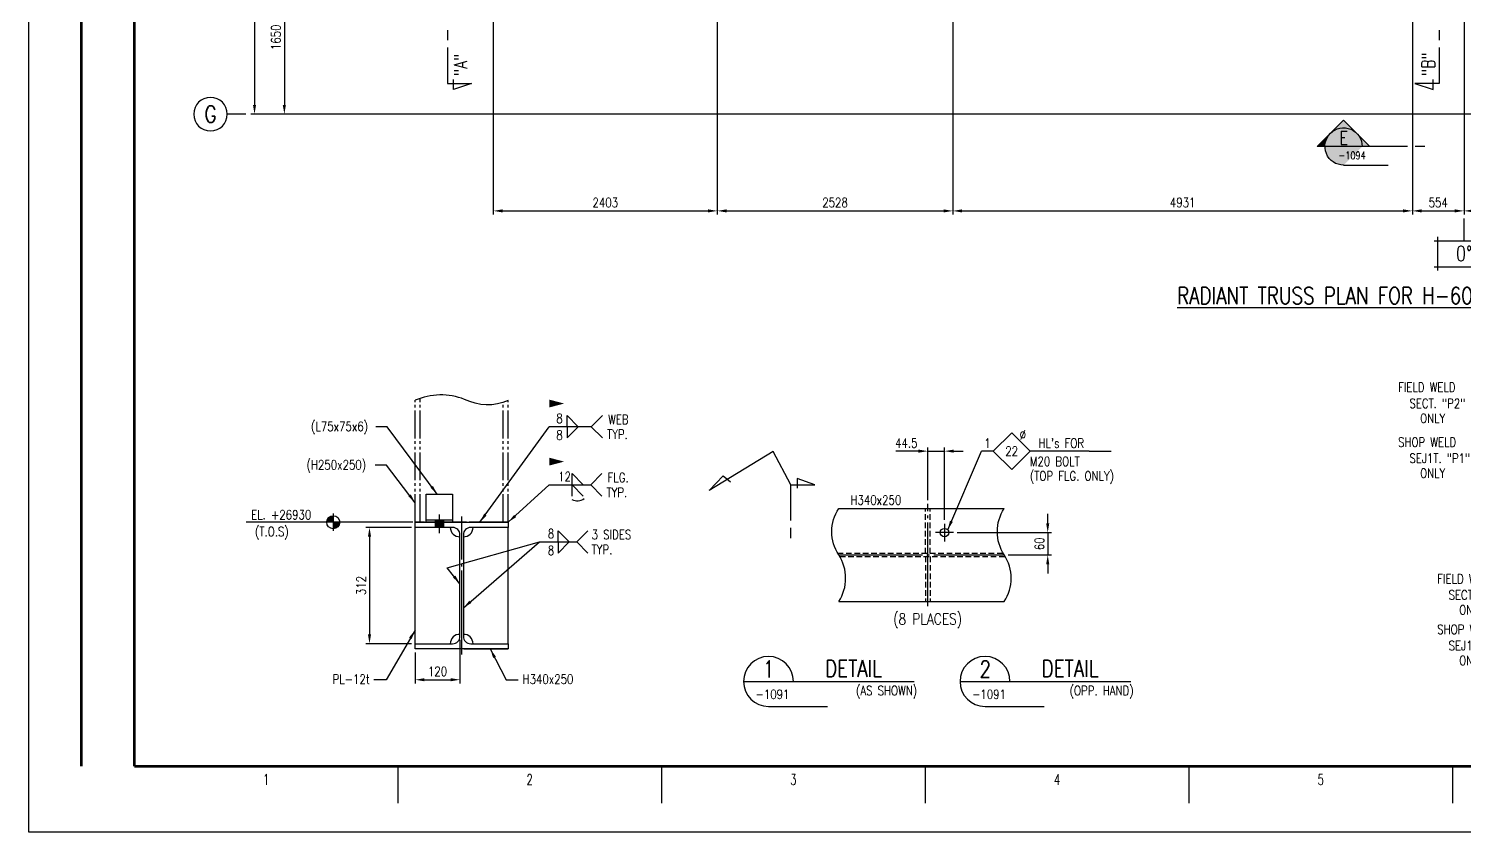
# Model space of a CAD drawing. Header units: millimetres. Extents: x 0 to 232280, y -26939 to 23794.
# Drawn here: x 91015 to 106419, y 0 to 8625 of the extents above; entities that cross this region are included whole.
import ezdxf
from ezdxf.enums import TextEntityAlignment as Align

# ---------------------------------------------------------------- set-up
doc = ezdxf.new("R2010")
doc.units = ezdxf.units.MM
doc.header["$LTSCALE"] = 30
for name, pattern in [('HIDDEN', [9.524999999999999, 6.35, -3.175]), ('JNK-CENTER', [34, 30, -1.5, 1, -1.5]), ('JNK-HIDDEN', [3, 2, -1]), ('JNK-PHANTOM', [15, 10, -1, 1, -1, 1, -1])]:
    doc.linetypes.add(name, pattern=pattern)
for name, color, linetype in [('CEN-R', 1, 'JNK-CENTER'), ('CON-C', 4, 'Continuous'), ('CON-G', 3, 'Continuous'), ('CON-W', 7, 'Continuous'), ('CON-Y', 2, 'Continuous'), ('Dim-W', 7, 'Continuous'), ('HID-Y', 2, 'JNK-HIDDEN'), ('PHA-M', 6, 'JNK-PHANTOM'), ('STL-OBJT', 7, 'Continuous'), ('TXT-C', 4, 'Continuous'), ('TXT-Y', 2, 'Continuous'), ('TXTN-G', 3, 'Continuous')]:
    doc.layers.add(name, color=color, linetype=linetype)
doc.styles.add('ROMANS', font='ROMANS.shx', dxfattribs={"width": 0.8})
doc.styles.add('SIMPLEX', font='simplex.shx', dxfattribs={"width": 0.8})
doc.dimstyles.new('DIM40', dxfattribs={"dimscale": 40, "dimtxt": 2.5, "dimasz": 2.5, "dimexe": 1, "dimexo": 1, "dimgap": 1, "dimtad": 1, "dimdec": 0, "dimdsep": 46, "dimtxsty": 'SIMPLEX', "dimcen": 0, "dimclrd": 7, "dimclre": 7, "dimclrt": 2, "dimadec": 1, "dimazin": 2, "dimtfac": 1, "dimtdec": 0, "dimtix": 1, "dimtmove": 2, "dimatfit": 2, "dimfxl": 1, "dimtolj": 1, "dimtzin": 0, "dimarcsym": 1})
doc.dimstyles.new('DIM40x4', dxfattribs={"dimscale": 40, "dimtxt": 2.5, "dimasz": 2.5, "dimexe": 1, "dimexo": 1, "dimgap": 1, "dimtad": 1, "dimdec": 1, "dimlfac": 0.25, "dimdsep": 46, "dimtxsty": 'SIMPLEX', "dimcen": 2.5, "dimclrd": 7, "dimclre": 7, "dimclrt": 2, "dimadec": 1, "dimazin": 2, "dimtfac": 1, "dimtdec": 1, "dimtmove": 2, "dimatfit": 3, "dimfxl": 1, "dimtfill": 1, "dimtolj": 1, "dimtzin": 0, "dimarcsym": 1})

# ---------------------------------------------------------------- blocks, each defined once
blk = doc.blocks.new('TITLE')
at = {"color": 7}
for p, q in [((0, 0), (0, 594.8536585365848)), ((99.02439024387672, 17.68292682926827), (99.02439024387672, 7.780487804878013)), ((169.7560975609531, 17.68292682926827), (169.7560975609531, 7.780487804878013)), ((240.4878048780283, 17.68292682926827), (240.4878048780283, 7.780487804878013)), ((311.2195121951047, 17.68292682926827), (311.2195121951047, 7.780487804878013)), ((381.9512195121808, 17.68292682926827), (381.9512195121808, 7.780487804878013)), ((841, 0), (0, 0))]:
    blk.add_line(p, q, dxfattribs=at)
at = {"color": 7, "const_width": 0.7073170731707307}
for points in [[(28.29268292683742, 17.68292682926827), (28.29268292683742, 577.5243902439012)], [(14.14634146340063, 577.1707317073162), (14.14634146340063, 17.68292682926827)], [(28.29268292683742, 17.68292682926827), (823.6707317073171, 17.68292682926827)]]:
    blk.add_lwpolyline(points, dxfattribs=at)
at = {"color": 7, "style": 'ROMANS', "width": 0.7}
for s, p in [('1', (63.65853658537549, 14.14634146341463)), ('2', (134.3902439024148, 14.14634146341463)), ('3', (205.1219512194903, 14.14634146341463)), ('4', (275.8536585365664, 14.14634146341463)), ('5', (346.5853658536425, 14.14634146341463))]:
    blk.add_text(s, height=2.829268292682921, dxfattribs=at).set_placement(p, align=Align.MIDDLE)
blk = doc.blocks.new('BOLTHOLE')
at = {"layer": 'CON-W'}
blk.add_line((25.69684446512193, 0), (9.89949493661161, 0), dxfattribs=at)
blk.add_lwpolyline([(0, 0), (4.949747468305802, 4.949747468305844), (9.89949493661161, 0), (4.949747468305802, -4.949747468305759)], close=True, dxfattribs=at)
at = {"layer": 'CON-Y', "style": 'SIMPLEX', "width": 0.8}
for s, p in [('%%C', (8.808557265427133, 3.123021600288936)), ("HL's FOR", (24.36912746646038, 0.9010126853475384))]:
    blk.add_text(s, height=2.5, dxfattribs=at).set_placement(p, align=Align.RIGHT)
blk.add_attdef('4', text='', height=2.5, dxfattribs=at).set_placement((-0.6922360073094751, 0.8662892812148044), align=Align.RIGHT)
blk.add_attdef('22', text='', height=2.5, dxfattribs=at).set_placement((4.949747468305802, 0), align=Align.MIDDLE_CENTER)
blk = doc.blocks.new('SECMARK4')
at = {"layer": 'CON-C'}
blk.add_line((0, 0), (-2.71666666666666, 0), dxfattribs=at)
blk.add_lwpolyline([(-4.666666666666639, 0), (-14.31666666666667, 0), (-14.31666666666667, -6.449999999999976), (-15.93333333333333, -1.663333333333346), (-13.3933333333333, -1.663333333333346)], dxfattribs=at)
at = {"layer": 'CON-C', "style": 'SIMPLEX', "width": 0.8}
blk.add_attdef('TAG', text='', height=3.5, dxfattribs=at).set_placement((-7.819999999999994, -4.860000000000058), align=Align.CENTER)
blk = doc.blocks.new('weld-sy6')
blk.add_lwpolyline([(0, -3.2), (0, 0), (3.2, -3.2)])
blk.add_arc((1.532354754999237, -1.190844756525721), 3.356052541206637, 242.2166606536714, 304.6400764640384)
blk = doc.blocks.new('FS-MARK')
h = blk.add_hatch(color=256)
edge = h.paths.add_edge_path()
edge.add_arc((0, 0), 1.75, 90, 180)
edge.add_line((-1.75, 0), (0, 0))
edge.add_line((0, 0), (0, 1.75))
h = blk.add_hatch(color=256)
edge = h.paths.add_edge_path()
edge.add_line((0, 0), (0, -1.75))
edge.add_arc((0, 0), 1.75, 270, 360)
edge.add_line((1.75, 0), (0, 0))
for p, q in [((2.333333333333333, 0), (-2.333333333333333, 0)), ((0, 2.333333333333333), (0, -2.333333333333333))]:
    blk.add_line(p, q)
blk.add_circle((0, 0), 1.75)
at = {"layer": 'CON-Y', "style": 'SIMPLEX', "width": 0.8}
blk.add_attdef('F.S.', (3.194782608695653, 0.9982608695652175), '', height=2.5, dxfattribs=at)
blk = doc.blocks.new('*D1503')
at = {"layer": 'DEFPOINTS', "color": 0, "transparency": 16777216}
for p in [(100936.2638911188, 3216.512883830599, -1.143165623570223e-08), (101482.8347642095, 2976.512883830268, -1.424273752231284e-08)]:
    blk.add_point(p, dxfattribs=at)
at = {"layer": 'Dim-W', "color": 7, "lineweight": -2, "transparency": 16777216}
for p, q in [((101949.0568069472, 3316.512883830599), (101949.0568069472, 3416.512883830599)), ((100976.2638911188, 3216.512883830599), (101989.0568069472, 3216.512883830599)), ((101949.0568069472, 3216.512883830599), (101949.0568069472, 2976.512883830268)), ((101522.8347642095, 2976.512883830268), (101989.0568069472, 2976.512883830268)), ((101949.0568069472, 2876.512883830268), (101949.0568069472, 2776.512883830268))]:
    blk.add_line(p, q, dxfattribs=at)
at = {"layer": 'Dim-W', "color": 7, "transparency": 16777216}
for points in [[(101932.3901402805, 3316.512883830599), (101965.7234736139, 3316.512883830599), (101949.0568069472, 3216.512883830599)], [(101932.3901402805, 2876.512883830268), (101965.7234736139, 2876.512883830268), (101949.0568069472, 2976.512883830268)]]:
    blk.add_solid(points, dxfattribs=at)
at = {"layer": 'Dim-W', "color": 2, "transparency": 16777216, "insert": (101859.0568069472, 3096.51288383045), "char_height": 100, "attachment_point": 5, "rotation": 90, "style": 'SIMPLEX', "bg_fill": 3, "box_fill_scale": 1.1, "bg_fill_color": 256, "bg_fill_true_color": 13158600, "bg_fill_transparency": 0}
blk.add_mtext('\\A1;60', dxfattribs=at)
at = {"layer": 'DEFPOINTS', "color": 0, "transparency": 16777216}
blk.add_point((101949.0568069472, 2976.512883830268), dxfattribs=at)
blk = doc.blocks.new('*D1504')
at = {"layer": 'DEFPOINTS', "color": 0, "transparency": 16777216}
for p in [(100840.2640245801, 4091.071844008444), (100662.2644707917, 3526.512883830774), (100840.2640245801, 3312.512750371161, -1.143165623570223e-08)]:
    blk.add_point(p, dxfattribs=at)
at = {"layer": 'Dim-W', "color": 7, "lineweight": -2, "transparency": 16777216}
for p, q in [((100562.2644707917, 4091.071844008444), (100462.2644707917, 4091.071844008444)), ((100662.2644707917, 3566.512883830774), (100662.2644707917, 4131.071844008444)), ((100662.2644707917, 4091.071844008444), (100840.2640245801, 4091.071844008444)), ((100840.2640245801, 3352.512750371161), (100840.2640245801, 4131.071844008444)), ((100940.2640245801, 4091.071844008444), (101040.2640245801, 4091.071844008444))]:
    blk.add_line(p, q, dxfattribs=at)
at = {"layer": 'Dim-W', "color": 7, "transparency": 16777216}
blk.add_solid([(100940.2640245801, 4107.738510675111), (100940.2640245801, 4074.405177341777), (100840.2640245801, 4091.071844008444)], dxfattribs=at)
at = {"layer": 'Dim-W', "color": 2, "transparency": 16777216, "insert": (100431.1269790844, 4177.454718153995), "char_height": 100, "attachment_point": 5, "style": 'SIMPLEX', "bg_fill": 3, "box_fill_scale": 1.1, "bg_fill_color": 256, "bg_fill_true_color": 13158600, "bg_fill_transparency": 0}
blk.add_mtext('\\A1;44.5', dxfattribs=at)
at = {"layer": 'Dim-W', "color": 7, "transparency": 16777216}
blk.add_solid([(100562.2644707917, 4107.738510675111), (100562.2644707917, 4074.405177341777), (100662.2644707917, 4091.071844008444)], dxfattribs=at)
blk = doc.blocks.new('*D1505')
at = {"layer": 'DEFPOINTS', "color": 0, "transparency": 16777216}
for p in [(95160.74978611972, 3272.237205478637), (94671.85156875312, 2024.237205478638), (95160.74978611972, 2024.237205478638)]:
    blk.add_point(p, dxfattribs=at)
at = {"layer": 'Dim-W', "color": 7, "lineweight": -2, "transparency": 16777216}
for p, q in [((95120.74978611972, 3272.237205478637), (94631.85156875312, 3272.237205478637)), ((94671.85156875312, 3172.237205478637), (94671.85156875312, 2124.237205478638)), ((95120.74978611972, 2024.237205478638), (94631.85156875312, 2024.237205478638))]:
    blk.add_line(p, q, dxfattribs=at)
at = {"layer": 'Dim-W', "color": 7, "transparency": 16777216}
for points in [[(94655.18490208645, 3172.237205478637), (94688.51823541979, 3172.237205478637), (94671.85156875312, 3272.237205478637)], [(94655.18490208645, 2124.237205478638), (94688.51823541979, 2124.237205478638), (94671.85156875312, 2024.237205478638)]]:
    blk.add_solid(points, dxfattribs=at)
at = {"layer": 'Dim-W', "color": 2, "transparency": 16777216, "insert": (94581.85156875312, 2648.237205478652), "char_height": 100, "attachment_point": 5, "rotation": 90, "style": 'SIMPLEX', "bg_fill": 3, "box_fill_scale": 1.1, "bg_fill_color": 256, "bg_fill_true_color": 13158600, "bg_fill_transparency": 0}
blk.add_mtext('\\A1;312', dxfattribs=at)
blk = doc.blocks.new('*D1506')
at = {"layer": 'DEFPOINTS', "color": 0, "transparency": 16777216}
for p in [(95642.74978611972, 2104.237205478637), (95160.74978611972, 1968.237205478638), (95642.74978611972, 1637.464046844956)]:
    blk.add_point(p, dxfattribs=at)
at = {"layer": 'Dim-W', "color": 7, "lineweight": -2, "transparency": 16777216}
for p, q in [((95642.74978611972, 2064.237205478637), (95642.74978611972, 1597.464046844956)), ((95160.74978611972, 1928.237205478638), (95160.74978611972, 1597.464046844956)), ((95260.74978611972, 1637.464046844956), (95542.74978611972, 1637.464046844956))]:
    blk.add_line(p, q, dxfattribs=at)
at = {"layer": 'Dim-W', "color": 7, "transparency": 16777216}
for points in [[(95260.74978611972, 1654.130713511623), (95260.74978611972, 1620.79738017829), (95160.74978611972, 1637.464046844956)], [(95542.74978611972, 1654.130713511623), (95542.74978611972, 1620.79738017829), (95642.74978611972, 1637.464046844956)]]:
    blk.add_solid(points, dxfattribs=at)
at = {"layer": 'Dim-W', "color": 2, "transparency": 16777216, "insert": (95401.74978611972, 1727.464046844956), "char_height": 100, "attachment_point": 5, "style": 'SIMPLEX', "bg_fill": 3, "box_fill_scale": 1.1, "bg_fill_color": 256, "bg_fill_true_color": 13158600, "bg_fill_transparency": 0}
blk.add_mtext('\\A1;120', dxfattribs=at)
blk = doc.blocks.new('A$C51EC6C90')
at = {"layer": 'CON-C'}
for p, q in [((-0.0002373231800447684, 236.4209911253092), (505.6731446064823, 859.4195057317665)), ((505.6731446064823, 859.4195057317665), (328.9052024003749, 733.3836210475492)), ((328.9052024003749, 733.3836210475492), (382.2216823945182, 645.1528610518817)), ((326.8273140130332, -5.847484317200724e-05), (-0.0002373231800447684, 236.4209911253092))]:
    blk.add_line(p, q, dxfattribs=at)
blk = doc.blocks.new('A$C38C01E59')
at = {"layer": 'PHA-M', "linetype": 'HIDDEN', "ltscale": 7}
for p, q in [((6.581057095900178e-05, -1.0075127647724e-06), (6.581103662028909e-05, 299.9999989934186)), ((6.581103662028909e-05, 299.9999989934186), (280.0000658109202, 299.9999989926037)), ((280.0000658112695, 299.9999989934186), (280.0000658108038, -1.0075127647724e-06)), ((6.581092020496726e-05, 23.99999899341856, 2.704667169329167e-09), (280.000065811153, 23.99999899341856, 2.704667169329167e-09)), ((280.0000658108038, -1.0075127647724e-06), (6.581057095900178e-05, -1.0075127647724e-06))]:
    blk.add_line(p, q, dxfattribs=at)
blk = doc.blocks.new('SECTITLE')
at = {"layer": 'CON-G'}
for p, q in [((-1.7, 0), (44.09999999999997, 0)), ((4.999999999999999, -6.7), (20.85999999999999, -6.7))]:
    blk.add_line(p, q, dxfattribs=at)
blk.add_arc((5, 0), 6.7, 0, 270, dxfattribs=at)
at = {"layer": 'CON-C', "style": 'SIMPLEX', "width": 0.8}
for tag, p in [('A', (5.060000000000002, 1.039999999999964)), ('ELEVATION', (27.83000000000001, 1.22))]:
    blk.add_attdef(tag, text='', height=4.5, dxfattribs=at).set_placement(p, align=Align.CENTER)
at = {"layer": 'CON-Y', "style": 'SIMPLEX', "width": 0.8}
blk.add_attdef('H0000-0000', (1.539999999999953, -4.720000000000033), '', height=2.5, dxfattribs=at)
blk.add_attdef('SCALE', text='', height=2.5, dxfattribs=at).set_placement((44.90000000000001, -3.72), align=Align.RIGHT)
blk = doc.blocks.new('*D1500')
at = {"layer": 'DEFPOINTS', "color": 0, "transparency": 16777216}
for p in [(95799.84602614606, 9357.904196634887), (93757.92447781574, 7707.90419663489), (106769.8460261437, 7707.904196634887)]:
    blk.add_point(p, dxfattribs=at)
at = {"layer": 'Dim-W', "color": 7, "linetype": 'ByBlock', "lineweight": -2, "transparency": 16777216}
for p, q in [((95759.84602614606, 9357.904196634887), (93717.92447781574, 9357.904196634889)), ((93757.92447781574, 9257.904196634889), (93757.92447781574, 7807.90419663489)), ((106729.8460261437, 7707.904196634887), (93717.92447781574, 7707.90419663489))]:
    blk.add_line(p, q, dxfattribs=at)
at = {"layer": 'Dim-W', "color": 7, "transparency": 16777216}
for points in [[(93741.25781114907, 9257.904196634889), (93774.59114448242, 9257.904196634889), (93757.92447781574, 9357.904196634889)], [(93741.25781114907, 7807.90419663489), (93774.59114448242, 7807.90419663489), (93757.92447781574, 7707.90419663489)]]:
    blk.add_solid(points, dxfattribs=at)
at = {"layer": 'Dim-W', "color": 2, "transparency": 16777216, "insert": (93667.92447781574, 8532.904196634905), "char_height": 100, "attachment_point": 5, "rotation": 90, "style": 'SIMPLEX'}
blk.add_mtext('\\A1;1650', dxfattribs=at)
blk = doc.blocks.new('*D1502')
at = {"layer": 'DEFPOINTS', "color": 0, "transparency": 16777216}
for p in [(106769.8460261437, 19209.90419663489), (93437.92447781574, 7707.90419663489), (106769.8460261437, 7707.904196634887)]:
    blk.add_point(p, dxfattribs=at)
at = {"layer": 'Dim-W', "color": 7, "linetype": 'ByBlock', "lineweight": -2, "transparency": 16777216}
for p, q in [((106729.8460261437, 19209.90419663489), (93397.92447781574, 19209.90419663489)), ((93437.92447781574, 19109.90419663489), (93437.92447781574, 7807.90419663489)), ((106729.8460261437, 7707.904196634887), (93397.92447781574, 7707.90419663489))]:
    blk.add_line(p, q, dxfattribs=at)
at = {"layer": 'Dim-W', "color": 7, "transparency": 16777216}
for points in [[(93421.25781114907, 19109.90419663489), (93454.59114448242, 19109.90419663489), (93437.92447781574, 19209.90419663489)], [(93421.25781114907, 7807.90419663489), (93454.59114448242, 7807.90419663489), (93437.92447781574, 7707.90419663489)]]:
    blk.add_solid(points, dxfattribs=at)
at = {"layer": 'Dim-W', "color": 2, "transparency": 16777216, "insert": (93347.92447781574, 13458.90419663489), "char_height": 100, "attachment_point": 5, "rotation": 90, "style": 'SIMPLEX'}
blk.add_mtext('\\A1;11502', dxfattribs=at)
blk = doc.blocks.new('col-line')
at = {"layer": 'CON-Y'}
blk.add_line((0, 3), (0, 8), dxfattribs=at)
blk.add_circle((0, 12.5), 4.5, dxfattribs=at)
at = {"layer": 'CON-C', "style": 'SIMPLEX', "width": 0.8}
blk.add_attdef('1', text='', height=4.5, dxfattribs=at).set_placement((0, 12.5), align=Align.MIDDLE_CENTER)
blk = doc.blocks.new('SECMARK1')
at = {"layer": 'CON-Y'}
h = blk.add_hatch(color=256, dxfattribs=at)
edge = h.paths.add_edge_path()
edge.add_line((14.75559885480128, 4.707345624410664e-14), (16.82666666666668, 1.689559442740931e-14))
edge.add_arc((21.82666666666668, 4.618527782440651e-14), 5, 135.0000000000001, 180.0000000000003, ccw=False)
edge.add_line((18.29113276073393, 3.535533905932776), (14.75559885480128, 4.707345624410664e-14))
edge = h.paths.add_edge_path()
edge.add_arc((21.82666666666668, 4.736951571734001e-14), 5, 270, 540.0000000000005)
h = blk.add_hatch(color=256, dxfattribs=at)
edge = h.paths.add_edge_path()
edge.add_line((21.82666666666668, 7.071067811865485), (18.29113276073393, 3.535533905932776))
edge.add_arc((21.82666666666668, 4.707345624410664e-14), 5.000000000000002, 44.99999999999977, 135.0000000000001, ccw=False)
edge.add_line((25.36220057259943, 3.535533905932773), (21.82666666666668, 7.071067811865485))
h = blk.add_hatch(color=256, dxfattribs=at)
edge = h.paths.add_edge_path()
edge.add_line((26.82666666666668, 4.332076805060308e-14), (28.89773447853207, 4.736951571734001e-14))
edge.add_line((28.89773447853207, 4.736951571734001e-14), (25.36220057259943, 3.535533905932773))
edge.add_arc((21.82666666666668, 4.951594689828198e-14), 5, -1.1368683772161603e-13, 44.999999999999716, ccw=False)
at = {"layer": 'CON-C'}
blk.add_line((0, 0), (2.633333333333307, 0), dxfattribs=at)
blk.add_lwpolyline([(4.666666666666639, 0), (28.89773447853207, 4.736951571734001e-14), (21.82666666666668, 7.071067811865485), (14.75559885480128, 4.736951571734001e-14)], dxfattribs=at)
at = {"layer": 'CON-Y'}
blk.add_line((21.82666666666668, -4.999999999999953), (9.823333333333341, -4.999999999999953), dxfattribs=at)
blk.add_arc((21.82666666666668, 4.736951571734001e-14), 5, 270, 180.0000000000004, dxfattribs=at)
at = {"layer": 'CON-C', "style": 'SIMPLEX', "width": 0.8}
blk.add_attdef('TAG', text='', height=3.5, dxfattribs=at).set_placement((21.80333333333334, 0.5800000000000568), align=Align.CENTER)
at = {"layer": 'CON-Y', "style": 'SIMPLEX', "width": 0.8}
blk.add_attdef('H0000-0000', text='', height=2, dxfattribs=at).set_placement((24.66333333333334, -3.379999999999943), align=Align.RIGHT)
blk = doc.blocks.new('*D1484')
at = {"layer": 'DEFPOINTS', "color": 0, "transparency": 16777216}
for p in [(98402.84602612423, 10207.90419663489), (95999.84602614603, 9357.904196634887), (98402.84602612423, 6669.760850794666)]:
    blk.add_point(p, dxfattribs=at)
at = {"layer": 'Dim-W', "color": 7, "linetype": 'ByBlock', "lineweight": -2, "transparency": 16777216}
for p, q in [((98402.84602612423, 10167.90419663489), (98402.84602612423, 6629.760850794666)), ((95999.84602614603, 9317.904196634887), (95999.84602614603, 6629.760850794666)), ((96099.84602614603, 6669.760850794666), (98302.84602612423, 6669.760850794666))]:
    blk.add_line(p, q, dxfattribs=at)
at = {"layer": 'Dim-W', "color": 7, "transparency": 16777216}
for points in [[(96099.84602614603, 6686.427517461333), (96099.84602614603, 6653.094184127999), (95999.84602614603, 6669.760850794666)], [(98302.84602612423, 6686.427517461333), (98302.84602612423, 6653.094184127999), (98402.84602612423, 6669.760850794666)]]:
    blk.add_solid(points, dxfattribs=at)
at = {"layer": 'Dim-W', "color": 2, "transparency": 16777216, "insert": (97201.34602613513, 6759.760850794666), "char_height": 100, "attachment_point": 5, "style": 'SIMPLEX'}
blk.add_mtext('\\A1;2403', dxfattribs=at)
blk = doc.blocks.new('*D1485')
at = {"layer": 'DEFPOINTS', "color": 0, "transparency": 16777216}
for p in [(100930.8460261461, 9157.904196634778), (98402.84602612423, 6669.760850794666), (100930.8460261461, 6669.760850794666)]:
    blk.add_point(p, dxfattribs=at)
at = {"layer": 'Dim-W', "color": 7, "linetype": 'ByBlock', "lineweight": -2, "transparency": 16777216}
for p, q in [((100930.8460261461, 9117.904196634778), (100930.8460261461, 6629.760850794666)), ((98502.84602612423, 6669.760850794666), (100830.8460261461, 6669.760850794666))]:
    blk.add_line(p, q, dxfattribs=at)
at = {"layer": 'Dim-W', "color": 7, "transparency": 16777216}
for points in [[(98502.84602612423, 6686.427517461333), (98502.84602612423, 6653.094184127999), (98402.84602612423, 6669.760850794666)], [(100830.8460261461, 6686.427517461333), (100830.8460261461, 6653.094184127999), (100930.8460261461, 6669.760850794666)]]:
    blk.add_solid(points, dxfattribs=at)
at = {"layer": 'Dim-W', "color": 2, "transparency": 16777216, "insert": (99666.84602613517, 6759.760850794666), "char_height": 100, "attachment_point": 5, "style": 'SIMPLEX'}
blk.add_mtext('\\A1;2528', dxfattribs=at)
blk = doc.blocks.new('NORTH-AG')
at = {"layer": 'CON-Y'}
for p, q in [((-6.999999999999996, 4.5), (-6.999999999999996, -4.5)), ((7.000000000000007, 4.500000000000002), (7, -4.5)), ((-8, 3.5), (8, 3.5)), ((-8, -3.499999999999999), (8, -3.5))]:
    blk.add_line(p, q, dxfattribs=at)
at = {"layer": 'CON-C', "style": 'SIMPLEX', "width": 0.8}
blk.add_attdef('0', text='', height=4, dxfattribs=at).set_placement((0, -2.06), align=Align.CENTER)
blk = doc.blocks.new('SECMARK2')
at = {"layer": 'CON-C'}
blk.add_line((0, 0), (-2.71666666666666, 0), dxfattribs=at)
blk.add_lwpolyline([(-4.666666666666639, 0), (-14.31666666666667, 0), (-14.31666666666667, 6.509999999999973), (-15.93333333333333, 1.643333333333345), (-13.2333333333333, 1.643333333333345)], dxfattribs=at)
at = {"layer": 'CON-C', "style": 'SIMPLEX', "width": 0.8}
blk.add_attdef('TAG', (-12.98, 1.180000000000057), '', height=3.5, dxfattribs=at)
blk = doc.blocks.new('*D1455')
at = {"layer": 'DEFPOINTS', "color": 0, "transparency": 16777216}
for p in [(105861.8460261462, 9357.904196634887), (100930.8460261461, 6669.760850794666), (105861.8460261462, 6669.760850794666)]:
    blk.add_point(p, dxfattribs=at)
at = {"layer": 'Dim-W', "color": 7, "linetype": 'ByBlock', "lineweight": -2, "transparency": 16777216}
for p, q in [((105861.8460261462, 9317.904196634887), (105861.8460261462, 6629.760850794666)), ((101030.8460261461, 6669.760850794666), (105761.8460261462, 6669.760850794666))]:
    blk.add_line(p, q, dxfattribs=at)
at = {"layer": 'Dim-W', "color": 7, "transparency": 16777216}
for points in [[(101030.8460261461, 6686.427517461333), (101030.8460261461, 6653.094184127999), (100930.8460261461, 6669.760850794666)], [(105761.8460261462, 6686.427517461333), (105761.8460261462, 6653.094184127999), (105861.8460261462, 6669.760850794666)]]:
    blk.add_solid(points, dxfattribs=at)
at = {"layer": 'Dim-W', "color": 2, "transparency": 16777216, "insert": (103396.3460261461, 6759.760850794666), "char_height": 100, "attachment_point": 5, "style": 'SIMPLEX'}
blk.add_mtext('\\A1;4931', dxfattribs=at)
blk = doc.blocks.new('*D1456')
at = {"layer": 'DEFPOINTS', "color": 0, "transparency": 16777216}
for p in [(106415.8460261462, 9932.904196634887), (105861.8460261462, 6669.760850794666), (106415.8460261462, 6669.760850794666)]:
    blk.add_point(p, dxfattribs=at)
at = {"layer": 'Dim-W', "color": 7, "linetype": 'ByBlock', "lineweight": -2, "transparency": 16777216}
for p, q in [((106415.8460261462, 9892.904196634887), (106415.8460261462, 6629.760850794666)), ((105961.8460261462, 6669.760850794666), (106315.8460261462, 6669.760850794666))]:
    blk.add_line(p, q, dxfattribs=at)
at = {"layer": 'Dim-W', "color": 7, "transparency": 16777216}
for points in [[(105961.8460261462, 6686.427517461333), (105961.8460261462, 6653.094184127999), (105861.8460261462, 6669.760850794666)], [(106315.8460261462, 6686.427517461333), (106315.8460261462, 6653.094184127999), (106415.8460261462, 6669.760850794666)]]:
    blk.add_solid(points, dxfattribs=at)
at = {"layer": 'Dim-W', "color": 2, "transparency": 16777216, "insert": (106138.8460261462, 6759.760850794666), "char_height": 100, "attachment_point": 5, "style": 'SIMPLEX'}
blk.add_mtext('\\A1;554', dxfattribs=at)
blk = doc.blocks.new('*D1457')
at = {"layer": 'DEFPOINTS', "color": 0, "transparency": 16777216}
for p in [(106415.8460261462, 9932.904196634887), (106415.8460261462, 6669.760850794666), (106969.8460261462, 6669.760850794666)]:
    blk.add_point(p, dxfattribs=at)
at = {"layer": 'Dim-W', "color": 7, "linetype": 'ByBlock', "lineweight": -2, "transparency": 16777216}
for p, q in [((106415.8460261462, 9892.904196634887), (106415.8460261462, 6629.760850794666)), ((106869.8460261462, 6669.760850794666), (106515.8460261462, 6669.760850794666))]:
    blk.add_line(p, q, dxfattribs=at)
at = {"layer": 'Dim-W', "color": 7, "transparency": 16777216}
for points in [[(106515.8460261462, 6686.427517461333), (106515.8460261462, 6653.094184127999), (106415.8460261462, 6669.760850794666)], [(106869.8460261462, 6686.427517461333), (106869.8460261462, 6653.094184127999), (106969.8460261462, 6669.760850794666)]]:
    blk.add_solid(points, dxfattribs=at)
at = {"layer": 'Dim-W', "color": 2, "transparency": 16777216, "insert": (106692.8460261462, 6759.760850794666), "char_height": 100, "attachment_point": 5, "style": 'SIMPLEX'}
blk.add_mtext('\\A1;554', dxfattribs=at)

msp = doc.modelspace()

# ---------------------------------------------------------------- hatches: boundary and pattern name
at = {"layer": 'Dim-W'}
h = msp.add_hatch(color=256, dxfattribs=at)
h.paths.add_polyline_path([(95374.74978611995, 3328.237205478637), (95374.74978611995, 3352.237205479572), (95420.74978611995, 3352.237205479572), (95420.74978611995, 3328.237205478637)])
h.paths.add_polyline_path([(95420.74978611995, 3328.237205478637), (95420.74978611995, 3352.237205479572), (95466.74978611995, 3352.237205479572), (95466.74978611995, 3328.237205478637)])
h.paths.add_polyline_path([(95420.74978611995, 3272.237205478637), (95374.74978611995, 3272.237205478637), (95374.74978611995, 3328.237205478637), (95420.74978611995, 3328.237205478637)])
h.paths.add_polyline_path([(95466.74978611995, 3272.237205478637), (95420.74978611995, 3272.237205478637), (95420.74978611995, 3328.237205478637), (95466.74978611995, 3328.237205478637)])

# ---------------------------------------------------------------- linework, layer by layer
for p, q in [((95135.28191926776, 3328.237205478637), (93350.02998144287, 3328.237205478637)), ((96694.92991234724, 3116.27615393383), (96694.92991234724, 3236.27615393383)), ((96694.92991234724, 3236.27615393383), (96814.92991234724, 3116.27615393383)), ((96694.92991234724, 3116.27615393383), (96694.92991234724, 2996.27615393383)), ((96694.92991234724, 2996.27615393383), (96814.92991234724, 3116.27615393383))]:
    msp.add_line(p, q)
for points in [[(96791.90721897782, 4352.860217766205), (96791.90721897782, 4472.860217766205), (96911.90721897782, 4352.860217766205)], [(96791.90721897782, 4352.860217766205), (96791.90721897782, 4232.860217766205), (96911.90721897782, 4352.860217766205)], [(96845.55414791357, 3729.446142034265), (96845.55414791357, 3849.446142034265), (96965.55414791357, 3729.446142034265)]]:
    msp.add_lwpolyline(points)
at = {"layer": 'CEN-R'}
for p, q in [((95420.74978611995, 3412.237205479572, 2.81108128661531e-09), (95420.74978611995, 3212.237205478641)), ((100662.2644707917, 2426.51288383077), (100662.2644707917, 3526.512883830774)), ((95660.74978611972, 1908.237205478638), (95660.74978611972, 3388.237205478637)), ((100840.2640245801, 3312.512750371161, -1.143165623570223e-08), (100840.2640245795, 3120.513017293057, -1.143165623570223e-08)), ((100936.2638911188, 3216.512883830599, -1.143165623570223e-08), (100744.2641580407, 3216.512883830985, -1.143165623570223e-08)), ((99706.25258116926, 2976.51288383077, -1.424273752231284e-08), (101482.8347642099, 2976.51288383077, -1.424273752231284e-08))]:
    msp.add_line(p, q, dxfattribs=at)
at = {"layer": 'CON-C'}
msp.add_line((99002.48337389794, 4086.610186190685), (99002.48337389794, 4086.610186190685), dxfattribs=at)
at = {"layer": 'CON-G'}
for p, q in [((99706.25258116926, 3476.51288383077, -1.424273752231284e-08), (101482.8347642099, 3476.512883830777, -1.424273752231284e-08)), ((95160.74978611972, 2024.237205478638), (95160.74978611972, 3272.237205478637)), ((96160.74978611972, 2024.237205478638), (96160.74978611972, 3272.237205478637)), ((99706.25258116926, 2476.51288383077, -1.424273752231284e-08), (101482.8347642099, 2476.51288383077, -1.424273752231284e-08)), ((95682.74978611972, 1968.237205478638), (96160.74978611972, 1968.237205478638))]:
    msp.add_line(p, q, dxfattribs=at)
at = {"layer": 'CON-G', "ltscale": 0.5}
msp.add_line((96040.74978611984, 3328.237205478641), (95760.7497861196, 3328.237205478641), dxfattribs=at)
at = {"layer": 'CON-G'}
msp.add_lwpolyline([(95160.74978611972, 1968.237205478638), (95160.74978611972, 2024.237205478638), (95562.74978611972, 2024.237205478638, 0.414213562373095), (95642.74978611972, 2104.237205478637), (95642.74978611972, 3192.237205478637, 0.414213562373095), (95562.74978611972, 3272.237205478637), (95160.74978611972, 3272.237205478637), (95160.74978611972, 3328.237205478637), (96160.74978611972, 3328.237205478637), (96160.74978611972, 3272.237205478637), (95758.74978611972, 3272.237205478637, 0.414213562373095), (95678.74978611972, 3192.237205478637), (95678.74978611972, 2104.237205478637, 0.4142135623730949), (95758.74978611972, 2024.237205478638), (96160.74978611972, 2024.237205478638), (96160.74978611972, 1968.237205478638)], format="xyb", close=True, dxfattribs=at)
msp.add_circle((100840.2640245798, 3216.512883832109, -1.143165623570223e-08), 45.99986653905388, dxfattribs=at)
for centre, start, end in [((95638.74978611972, 3272.237205478637), 180, 272.292442778092), ((95682.74978611972, 3272.237205478637), 267.7075572235768, 0), ((95638.74978611972, 2024.237205478638), 87.70755722190798, 180), ((95682.74978611972, 2024.237205478638), 0, 92.29244277642317)]:
    msp.add_arc(centre, 100, start, end, dxfattribs=at)
at = {"layer": 'CON-W'}
for p, q in [((106415.8460261462, 6349.760850794666), (106415.8460261462, 6589.760850794666)), ((97051.43056067092, 4352.860217766205), (96600.59638274625, 4352.860217766205)), ((101364.3693737392, 4091.071844008444), (101238.3909576441, 4091.071844008444)), ((96600.59638274625, 3729.446142034265), (97045.55414791357, 3729.446142034265)), ((97014.92991234724, 3236.27615393383), (96894.92991234724, 3116.27615393383)), ((96494.92991234724, 3116.27615393383), (96894.92991234724, 3116.27615393383)), ((96894.92991234724, 3116.27615393383), (97014.92991234724, 2996.27615393383))]:
    msp.add_line(p, q, dxfattribs=at)
for points in [[(97171.43056067092, 4472.860217766205), (97051.43056067092, 4352.860217766205), (97171.43056067092, 4232.860217766205)], [(97165.55414791357, 3849.446142034265), (97045.55414791357, 3729.446142034265), (97165.55414791357, 3609.446142034265)]]:
    msp.add_lwpolyline(points, dxfattribs=at)
at = {"layer": 'CON-Y'}
for p, q in [((95374.74978611995, 3352.237205479572, 2.704667169329167e-09), (95374.74978611995, 3272.237205478641)), ((95466.74978611995, 3352.237205479572, 2.704667169329167e-09), (95466.74978611995, 3272.237205478641))]:
    msp.add_line(p, q, dxfattribs=at)
at = {"layer": 'Dim-W'}
msp.add_line((102392.2431523441, 4091.071844008444), (102628.8670531105, 4091.071844008444), dxfattribs=at)
at = {"layer": 'HID-Y'}
for p, q in [((100638.2644707917, 2994.512883830799), (100638.2644707917, 3476.512883830799)), ((100686.2644707917, 2994.512883830799), (100686.2644707917, 3476.512883830799)), ((99695.08676103388, 2994.51288383077, -1.424273752231284e-08), (101471.6689440746, 2994.51288383077, -1.424273752231284e-08)), ((99717.4184013032, 2958.51288383077, -1.424273752231284e-08), (101494.0005843439, 2958.51288383077, -1.424273752231284e-08)), ((100638.2644707917, 2958.512883830799), (100638.2644707917, 2476.512883830799)), ((100686.2644707917, 2958.512883830799), (100686.2644707917, 2476.512883830799))]:
    msp.add_line(p, q, dxfattribs=at)
at = {"layer": 'PHA-M'}
for p, q in [((95160.74978611949, 3328.237205478637), (95160.74978611949, 4637.281432674654)), ((95216.74978611949, 3328.237205478637), (95216.74978611949, 4658.57126449952)), ((96160.74978611949, 3328.237205478637), (96160.74978611949, 4634.586402641877)), ((96104.74978611949, 3328.237205478637), (96104.74978611946, 4613.430189479443)), ((96160.74978612065, 3328.237205478637), (95160.74978612065, 3328.237205478637))]:
    msp.add_line(p, q, dxfattribs=at)
at = {"layer": 'STL-OBJT'}
for p, q in [((94861.64945392999, 4352.860217766209), (94739.80244438263, 4352.860217766209)), ((94855.1849842634, 3940.148242540001), (94733.33797471604, 3940.148242540001)), ((94849.26694664883, 1637.464046844956), (94718.79469998601, 1637.464046844956)), ((96137.83053428505, 1637.464046844956), (96268.30278094785, 1637.464046844956))]:
    msp.add_line(p, q, dxfattribs=at)
for points, format in [([(96160.74978611947, 4634.586402641877, -0.2247315749022986), (95691.19255253248, 4646.961749918681, 0.1963491359226935), (95160.74978611949, 4637.281432674654, 0.1963491359226935)], "xyb"), ([(96600.59638274625, 4352.860217766205, 0, 0, 0), (96600.59638274625, 4602.022912549621, 84, 0, 0), (96760.59638274625, 4602.022912549621, 0, 0, 0)], "xyseb"), ([(96600.59638274625, 3729.446142034265, 0, 0, 0), (96600.59638274625, 3978.608836817681, 84, 0, 0), (96760.59638274625, 3978.608836817681, 0, 0, 0)], "xyseb")]:
    msp.add_lwpolyline(points, format=format, dxfattribs=at)
at = {"layer": 'STL-OBJT', "elevation": -1.424273752231284e-08}
for points in [[(99706.25258116881, 2476.512883830261, 0.2975366996630154), (99706.25258116881, 2976.512883830261, -0.297536699661978), (99706.25258116881, 3476.512883830086)], [(101482.8347642095, 2476.512883830268, 0.2975366996630154), (101482.8347642095, 2976.512883830268, -0.297536699661978), (101482.8347642095, 3476.512883830093)]]:
    msp.add_lwpolyline(points, format="xyb", dxfattribs=at)

# ---------------------------------------------------------------- block references
at = {"linetype": 'ByBlock', "xscale": 39.99999999599994, "yscale": 39.99999999599994, "zscale": 39.99999999599994}
msp.add_blockref('TITLE', (91015.14870566528, -4.805032391438372e-05), dxfattribs=at)
at = {"layer": 'CON-G'}
msp.add_blockref('A$C38C01E59', (95280.74972030903, 3328.237206486154), dxfattribs=at)
at = {"layer": 'CON-W'}
ref = msp.add_blockref('SECMARK2', (95507.23737566514, 8609.985130014056), dxfattribs=dict(at, xscale=-40, yscale=40, zscale=40, rotation=270))
ref.add_attrib('TAG', '"A"', (95721.1040423318, 8118.394934274462), dxfattribs={"layer": 'CON-C', "height": 140, "rotation": 90, "style": 'SIMPLEX', "width": 0.8})
ref = msp.add_blockref('SECMARK2', (106149.2638317262, 8609.985130014056), dxfattribs=dict(at, xscale=40, yscale=40, zscale=40, rotation=90))
ref.add_attrib('TAG', '"B"', (106102.0638317262, 8118.394934274469), dxfattribs={"layer": 'CON-C', "height": 140, "rotation": 90, "style": 'SIMPLEX', "width": 0.8})
ref = msp.add_blockref('col-line', (93465.99056838162, 7707.904196636753), dxfattribs=dict(at, xscale=-40, yscale=40, zscale=40, rotation=90))
ref.add_attrib('1', 'G', dxfattribs={"layer": 'CON-C', "height": 180, "style": 'SIMPLEX', "width": 0.8}).set_placement((92965.99056838162, 7707.904196636753), align=Align.MIDDLE_CENTER)
ref = msp.add_blockref('SECMARK1', (105996.3082131922, 7360.855547003068), dxfattribs=dict(at, xscale=-40, yscale=40, zscale=40))
ref.add_attrib('H0000-0000', '-1094', dxfattribs={"layer": 'CON-Y', "height": 80, "style": 'SIMPLEX', "width": 0.8}).set_placement((105360.9726473668, 7225.655547003071), align=Align.RIGHT)
ref.add_attrib('TAG', 'E', dxfattribs={"layer": 'CON-C', "height": 140, "style": 'SIMPLEX', "width": 0.8}).set_placement((105124.1748798589, 7384.055547003072), align=Align.CENTER)
ref = msp.add_blockref('NORTH-AG', (106415.8460261462, 6209.760850794666), dxfattribs=dict(at, xscale=-40, yscale=40, zscale=40, rotation=180))
ref.add_attrib('0', '0%%D', dxfattribs={"layer": 'CON-C', "height": 160, "style": 'SIMPLEX', "width": 0.8}).set_placement((106415.8460261462, 6132.160850794668), align=Align.CENTER)
for name, p, xscale, yscale, zscale in [('weld-sy6', (96845.55414791357, 3729.446142034265), 37.5, 37.5, 37.5), ('FS-MARK', (94282.44427576993, 3328.237205478637), 40, 40, 40)]:
    msp.add_blockref(name, p, dxfattribs=dict(at, xscale=xscale, yscale=yscale, zscale=zscale))
at = {"layer": 'CON-W', "xscale": -40, "yscale": 40, "zscale": 40, "rotation": 90}
msp.add_blockref('SECMARK4', (99193.00610902956, 3158.398517584135), dxfattribs=at)
at = {"layer": 'Dim-W', "xscale": -1, "rotation": 82.30383911845698}
msp.add_blockref('A$C51EC6C90', (99236.77469439022, 4054.948502932863), dxfattribs=at)
at = {"layer": 'Dim-W', "xscale": 40, "yscale": 40, "zscale": 40}
for p, values in [((98752.79547491488, 1619.714709225331), {'H0000-0000': '-1091 ', 'A': '1', 'ELEVATION': 'DETAIL', 'SCALE': '(AS SHOWN)'}), ((101075.9521374778, 1619.714709225331), {'H0000-0000': '-1091', 'A': '2', 'ELEVATION': 'DETAIL', 'SCALE': '(OPP. HAND)'})]:
    msp.add_blockref('SECTITLE', p, dxfattribs=at).add_auto_attribs(values)
at = {"layer": 'STL-OBJT', "xscale": 40, "yscale": 40, "zscale": 40}
msp.add_blockref('BOLTHOLE', (101364.3693737392, 4091.071844008444), dxfattribs=at).add_auto_attribs({'4': '1', '22': '22'})

# ---------------------------------------------------------------- texts
at = {"layer": 'CON-W', "color": 2, "style": 'SIMPLEX', "width": 0.8}
for s, height, p in [('8', 99.99999999999898, (96676.06805234487, 4392.860217766205)), ('8', 99.99999999999898, (96676.06805234487, 4212.860217766205)), ('12', 100, (96695.65102857783, 3769.446142034265)), ('8', 100, (96584.92991234724, 3156.27615393383)), ('8', 100, (96584.92991234724, 2976.27615393383))]:
    msp.add_text(s, height=height, dxfattribs=at).set_placement(p)
at = {"layer": 'CON-Y', "style": 'SIMPLEX', "width": 0.8}
for s, p in [('(L75x75x6)', (94043.64339532562, 4306.927351907429)), ('(H250x250)', (93995.27416375426, 3894.215376681221)), ('H340x250', (99832.523445661, 3515.469216219697, -1.424273752231284e-08)), ('EL. +26930', (93402.47730375934, 3358.079355270411)), ('(T.O.S)', (93442.67203066728, 3177.513153048259)), ('PL-12t', (94275.52724829888, 1593.478056497084)), ('H340x250', (96314.22297362464, 1593.478056497084))]:
    msp.add_text(s, height=100, dxfattribs=at).set_placement(p)
at = {"layer": 'TXT-C', "style": 'SIMPLEX', "width": 0.8}
msp.add_text('%%URADIANT TRUSS PLAN FOR H-6001A ~ H-6002A (EL.+25420)', height=180, dxfattribs=at).set_placement((106392.308964902, 5747.285433751311), align=Align.MIDDLE)
at = {"layer": 'TXT-Y', "style": 'SIMPLEX', "width": 0.8}
for s, height, p in [('FIELD WELD', 99.99999999999994, (105707.9591175649, 4776.882545439299)), ('SECT. "P2"', 99.99999999999994, (105829.9690629857, 4603.251593753555)), ('WEB', 99.9999999999999, (97231.92062273085, 4432.060217766228)), ('ONLY', 99.99999999999994, (105944.096426536, 4443.251593753555)), ('TYP.', 99.9999999999999, (97220.49205130231, 4272.060217766228)), ('SHOP WELD', 99.99999999999994, (105707.9591175649, 4187.73314687779)), ('SEJ1T. "P1"', 99.99999999999994, (105829.9690629857, 4014.102195192047)), ('FLG.', 99.9999999999999, (97226.04420997351, 3808.646142034277)), ('ONLY', 99.99999999999994, (105944.096426536, 3854.102195192047)), ('TYP.', 99.9999999999999, (97214.61563854496, 3648.646142034277)), ('3 SIDES', 99.99999999999994, (97055.3553292258, 3195.476153933841)), ('TYP.', 99.99999999999994, (97055.35532922581, 3035.476153933841)), ('FIELD WELD', 99.99999999999994, (106127.9665466234, 2720.787332764665)), ('SECT. "P2"', 99.99999999999994, (106249.9764920441, 2547.156381078921)), ('ONLY', 99.99999999999994, (106364.1038555944, 2387.156381078921)), ('SHOP WELD', 99.99999999999994, (106127.9665466234, 2177.468847856142)), ('SEJ1T. "P1"', 99.99999999999994, (106249.9764920441, 2003.837896170399)), ('ONLY', 99.99999999999994, (106364.1038555944, 1843.837896170399))]:
    msp.add_text(s, height=height, dxfattribs=at).set_placement(p, align=Align.MIDDLE_LEFT)
for s, p in [('M20 BOLT', (101756.6923365292, 3931.030509805301)), ('(TOP FLG. ONLY)', (101756.6923365292, 3774.909455992509))]:
    msp.add_text(s, height=100, dxfattribs=at).set_placement(p)
at = {"layer": 'TXTN-G', "style": 'SIMPLEX', "width": 0.8}
msp.add_text('(8 PLACES)', height=120, dxfattribs=at).set_placement((100660.6178899166, 2229.581651058868), align=Align.CENTER)

# ---------------------------------------------------------------- dimensions: what is measured, and where the dimension line sits
at = {"layer": 'Dim-W'}
dim = msp.add_linear_dim(base=(93437.92447781574, 7707.90419663489), p1=(106769.8460261437, 19209.90419663489), p2=(106769.8460261437, 7707.904196634887), angle=90, dimstyle='DIM40', override={"dimtmove": 0}, dxfattribs=at)
dim.commit()
dim.dimension.update_dxf_attribs({"geometry": '*D1502', "text_midpoint": (93437.92447781574, 13458.90419663489), "dimtype": 160})
for base, p1, p2, picture, middle in [((98402.84602612423, 6669.760850794666), (95999.84602614603, 9357.904196634887), (98402.84602612423, 10207.90419663489), '*D1484', (97201.34602613513, 6759.760850794666)), ((106415.8460261462, 6669.760850794666), (105861.8460261462, 6669.760850794666), (106415.8460261462, 9932.904196634887), '*D1456', (106138.8460261462, 6759.760850794666)), ((105861.8460261462, 6669.760850794666), (100930.8460261461, 6669.760850794666), (105861.8460261462, 9357.904196634887), '*D1455', (103396.3460261461, 6759.760850794666)), ((100930.8460261461, 6669.760850794666), (98402.84602612423, 6669.760850794666), (100930.8460261461, 9157.904196634778), '*D1485', (99666.84602613517, 6759.760850794666))]:
    dim = msp.add_linear_dim(base=base, p1=p1, p2=p2, dimstyle='DIM40', dxfattribs=at)
    dim.commit()
    dim.dimension.update_dxf_attribs({"geometry": picture, "text_midpoint": middle})
dim = msp.add_linear_dim(base=(106415.8460261462, 6669.760850794666), p1=(106969.8460261462, 6669.760850794666), p2=(106415.8460261462, 9932.904196634887), angle=180, dimstyle='DIM40', dxfattribs=at)
dim.commit()
dim.dimension.update_dxf_attribs({"geometry": '*D1457', "text_midpoint": (106692.8460261462, 6759.760850794666)})
dim = msp.add_linear_dim(base=(93757.92447781574, 7707.90419663489), p1=(95799.84602614606, 9357.904196634887), p2=(106769.8460261437, 7707.904196634887), angle=90, dimstyle='DIM40', override={"dimtmove": 0}, dxfattribs=at)
dim.commit()
dim.dimension.update_dxf_attribs({"geometry": '*D1500', "text_midpoint": (93667.92447781574, 8532.904196634905)})

# ---------------------------------------------------------------- leaders
at = {"layer": 'CON-G'}
msp.add_leader([(95161.5970259871, 3537.659830341623), (94855.1849842634, 3940.148242540001)], dimstyle='DIM40', override={"dimgap": 1, "dimtad": 0, "dimtix": 0}, dxfattribs=at)
at = {"layer": 'CON-W'}
for points in [[(95856.0070207328, 3328.237205478637), (96600.59638274625, 4352.860217766205)], [(96160.74978611995, 3328.237205478637), (96600.59638274625, 3729.446142034265)]]:
    msp.add_leader(points, dimstyle='DIM40', override={"dimtix": 0}, dxfattribs=at)
at = {"layer": 'Dim-W'}
for points, dimstyle, override in [([(95399.03517025334, 3628.237205479161), (94861.64945392999, 4352.860217766209)], 'DIM40', {"dimgap": 1, "dimtad": 0, "dimtix": 0}), ([(95642.74978611972, 2667.314431687684), (95505.9727520435, 2837.181411755924), (96494.92991234724, 3116.27615393383)], 'DIM40x4', {"dimgap": 1, "dimtad": 0}), ([(95678.74978611972, 2408.074350041612), (96494.92991234724, 3116.27615393383)], 'DIM40x4', {"dimgap": 1, "dimtad": 0}), ([(95967.35604075644, 1968.237205478638), (96137.83053428505, 1637.464046844956)], 'DIM40x4', {"dimgap": 1, "dimtad": 0, "dimdec": 0, "dimtdec": 0, "dimatfit": 2})]:
    msp.add_leader(points, dimstyle=dimstyle, override=override, dxfattribs=at)

# ---------------------------------------------------------------- next in the draw order: dimensions: what is measured, and where the dimension line sits
for base, p1, p2, picture, middle in [((101949.0568069472, 2976.512883830268), (100936.2638911188, 3216.512883830599, -1.143165623570223e-08), (101482.8347642095, 2976.512883830268, -1.424273752231284e-08), '*D1503', (101859.0568069472, 3096.51288383045)), ((94671.85156875312, 2024.237205478638), (95160.74978611972, 3272.237205478637), (95160.74978611972, 2024.237205478638), '*D1505', (94581.85156875312, 2648.237205478652))]:
    dim = msp.add_linear_dim(base=base, p1=p1, p2=p2, angle=90, dimstyle='DIM40x4', dxfattribs=at)
    dim.commit()
    dim.dimension.update_dxf_attribs({"geometry": picture, "text_midpoint": middle})

# ---------------------------------------------------------------- next in the draw order: dimensions: what is measured, and where the dimension line sits
dim = msp.add_linear_dim(base=(100840.2640245801, 4091.071844008444), p1=(100662.2644707917, 3526.512883830774), p2=(100840.2640245801, 3312.512750371161, -1.143165623570223e-08), dimstyle='DIM40x4', dxfattribs=at)
dim.commit()
dim.dimension.update_dxf_attribs({"geometry": '*D1504', "text_midpoint": (100431.1269790844, 4177.454718153995), "dimtype": 160})
dim = msp.add_linear_dim(base=(95642.74978611972, 1637.464046844956), p1=(95160.74978611972, 1968.237205478638), p2=(95642.74978611972, 2104.237205478637), text='120', dimstyle='DIM40x4', override={"dimdec": 0, "dimtdec": 0, "dimatfit": 2}, dxfattribs=at)
dim.commit()
dim.dimension.update_dxf_attribs({"geometry": '*D1506', "text_midpoint": (95401.74978611972, 1727.464046844956)})

# ---------------------------------------------------------------- next in the draw order: linework, layer by layer
msp.add_line((100462.2644707917, 4091.071844008444), (100317.971540986, 4091.071844008444), dxfattribs=at)

# ---------------------------------------------------------------- next in the draw order: leaders
at = {"layer": 'CON-G'}
msp.add_leader([(100875.7884354347, 3245.73622989348, -1.143165623570223e-08), (101238.3909576441, 4091.071844008444, -1.143165623570223e-08)], dimstyle='DIM40x4', override={"dimgap": 1, "dimtad": 0}, dxfattribs=at)
at = {"layer": 'Dim-W'}
msp.add_leader([(95160.74978611972, 2168.564556506213), (94849.26694664883, 1637.464046844956)], dimstyle='DIM40x4', override={"dimgap": 1, "dimtad": 0, "dimdec": 0, "dimtdec": 0, "dimatfit": 2}, dxfattribs=at)

doc.saveas('drawing.dxf')
